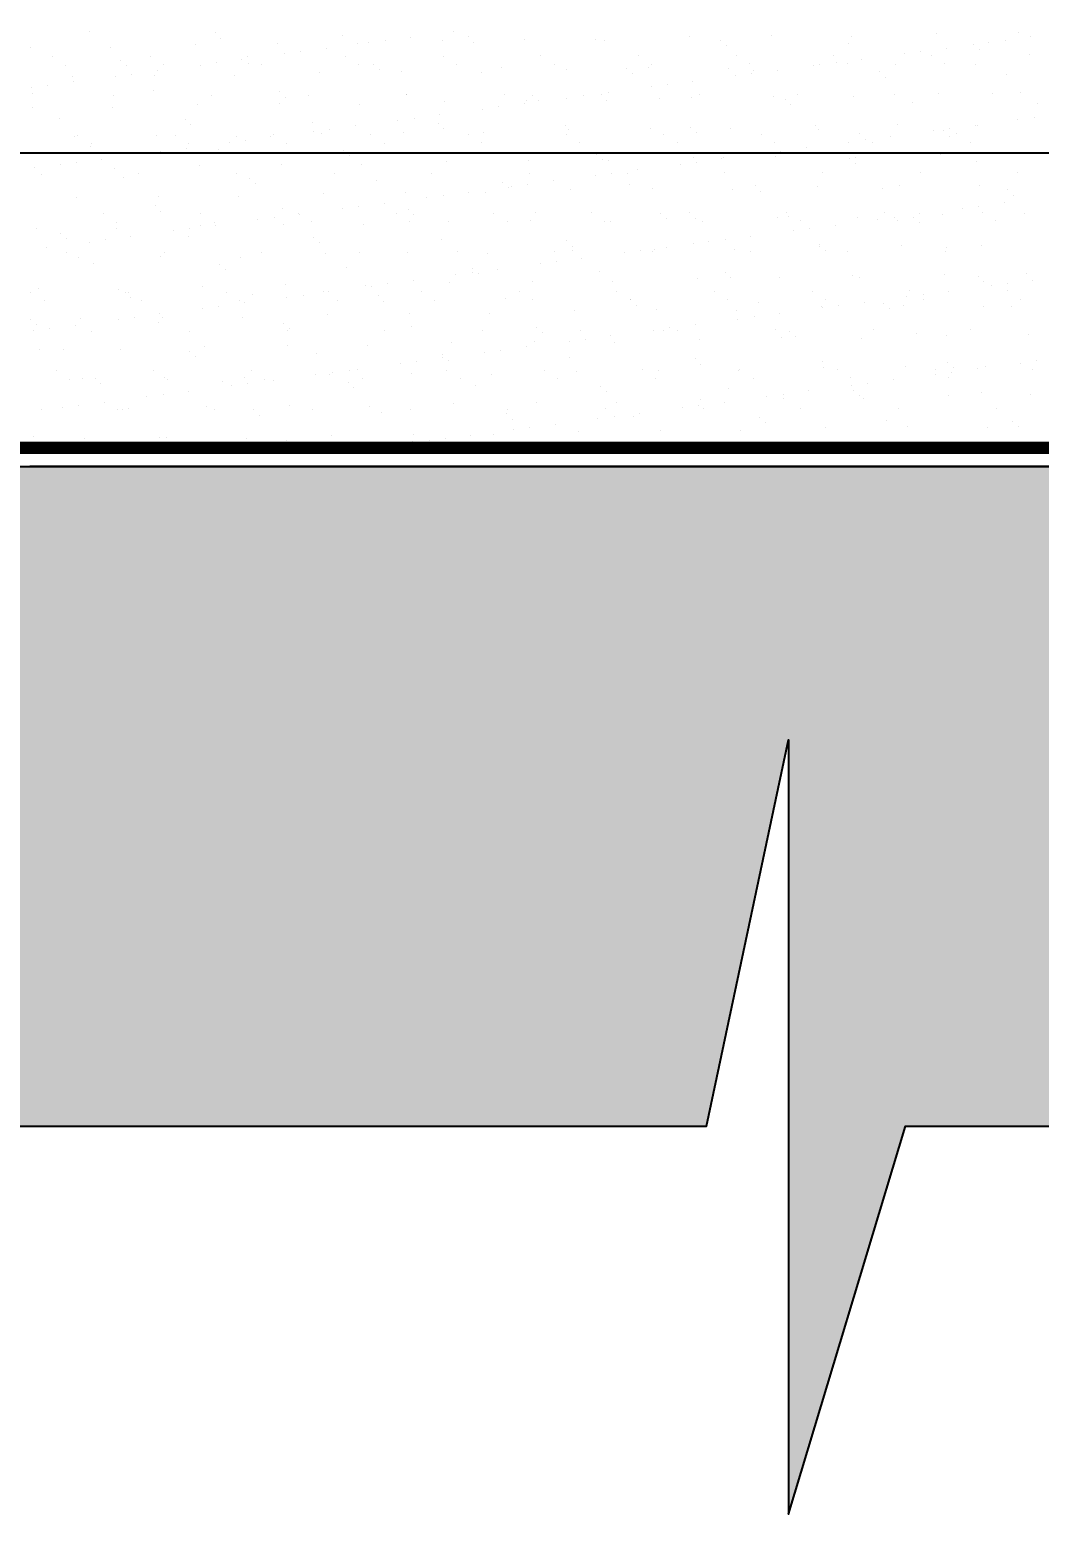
# Model space of a CAD drawing. Header units: centimetres. Extents: x -5119 to 2082, y -6603 to -947.
# Drawn here: x 693.4 to 757.7, y -3573 to -3478.4 of the extents above; entities that cross this region are included whole.
import ezdxf

# ---------------------------------------------------------------- set-up
doc = ezdxf.new("R2010")
doc.units = ezdxf.units.CM
doc.header["$LTSCALE"] = 100
doc.header["$MEASUREMENT"] = 0
for name, color, linetype in [('A807-Details-Railing and Cat ladder$0$A-CONC', 5, 'Continuous'), ('A807-Details-Railing and Cat ladder$0$A-HATCH-14', 14, 'Continuous'), ('A807-Details-Railing and Cat ladder$0$A-HATH-CONC', 253, 'Continuous'), ('A807-Details-Railing and Cat ladder$0$A-WATERPROOFING', 7, 'Continuous'), ('A807-Details-Railing and Cat ladder$0$railiing', 7, 'Continuous')]:
    doc.layers.add(name, color=color, linetype=linetype)
doc.styles.add('A807-Details-Railing and Cat ladder$0$ARIAL', font='arial.ttf', dxfattribs={"width": 0.9})
doc.styles.add('A807-Details-Railing and Cat ladder$0$DIM1', font='simplex.shx', dxfattribs={"width": 0.8})
doc.dimstyles.new('A807-Details-Railing and Cat ladder$0$A-20-DIM-INT', dxfattribs={"dimscale": 20, "dimtxt": 2.5, "dimasz": 0.2, "dimexe": 1, "dimexo": 1, "dimgap": 1, "dimtad": 1, "dimlfac": 0.001, "dimdsep": 46, "dimtxsty": 'A807-Details-Railing and Cat ladder$0$ARIAL', "dimblk": 'A807-Details-Railing and Cat ladder$0$_ARCHTICK', "dimcen": 0.025, "dimclrd": 8, "dimclre": 8, "dimclrt": 7, "dimazin": 2, "dimtfac": 1, "dimtix": 1, "dimtmove": 2, "dimatfit": 3, "dimfxl": 1, "dimtolj": 1, "dimtzin": 0, "dimlwd": -1, "dimlwe": -1, "dimarcsym": 0})

# ---------------------------------------------------------------- blocks, each defined once
blk = doc.blocks.new('A807-Details-Railing and Cat ladder$0$_ARCHTICK')
at = {"color": 0, "linetype": 'ByBlock', "const_width": 0.15}
blk.add_lwpolyline([(-0.5, -0.5), (0.5, 0.5)], dxfattribs=at)
blk = doc.blocks.new('*D24')
at = {"layer": 'A807-Details-Railing and Cat ladder$0$A-HATH-CONC', "color": 8, "ltscale": 0.8, "transparency": 16777216}
for p, q in [((792.714, -3306.479), (752.762, -3306.479)), ((772.762, -3306.479), (772.762, -3331.17)), ((772.762, -3506.241), (772.762, -3446.598)), ((792.714, -3506.241), (752.762, -3506.241))]:
    blk.add_line(p, q, dxfattribs=at)
at = {"layer": 'Defpoints', "color": 0, "ltscale": 0.8, "transparency": 16777216}
for p in [(772.762, -3306.479), (812.714, -3306.479), (812.714, -3506.241)]:
    blk.add_point(p, dxfattribs=at)
at = {"layer": 'A807-Details-Railing and Cat ladder$0$A-HATH-CONC', "color": 8, "ltscale": 0.8, "transparency": 16777216, "xscale": 4, "yscale": 4, "zscale": 4}
for p, rotation in [((772.762, -3306.479), 90), ((772.762, -3506.241), 270)]:
    blk.add_blockref('A807-Details-Railing and Cat ladder$0$_ARCHTICK', p, dxfattribs=dict(at, rotation=rotation))
at = {"layer": 'A807-Details-Railing and Cat ladder$0$A-HATH-CONC', "color": 7, "ltscale": 0.8, "transparency": 16777216, "insert": (757.58, -3388.884), "char_height": 20, "attachment_point": 5, "rotation": 90, "style": 'A807-Details-Railing and Cat ladder$0$DIM1'}
blk.add_mtext('\\A1;199.76', dxfattribs=at)

msp = doc.modelspace()

# ---------------------------------------------------------------- hatches: boundary and pattern name
at = {"layer": 'A807-Details-Railing and Cat ladder$0$A-HATH-CONC', "ltscale": 0.8}
h = msp.add_hatch(color=256, dxfattribs=at)
h.paths.add_polyline_path([(901.381, -3346.431), (881.405, -3366.408), (981.286, -3358.36), (981.286, -3034.824), (901.381, -3034.824)])
h.paths.add_polyline_path([(901.381, -3506.241), (501.989, -3506.241), (501.989, -3548.26), (736.542, -3548.26), (741.768, -3523.653), (741.768, -3572.994), (749.224, -3548.26), (981.286, -3548.26), (981.286, -3358.36), (881.405, -3366.408), (881.405, -3386.384), (901.381, -3386.384)])

# ---------------------------------------------------------------- linework, layer by layer
at = {"layer": 'A807-Details-Railing and Cat ladder$0$A-CONC'}
for p, q in [((502.053, -3506.241), (901.381, -3506.241)), ((901.381, -3506.241), (693.444, -3506.241))]:
    msp.add_line(p, q, dxfattribs=at)
at = {"layer": 'A807-Details-Railing and Cat ladder$0$A-HATCH-14', "color": 8, "linetype": 'Continuous'}
for p, q in [((697.263, -3478.541), (697.263, -3478.541)), ((705.257, -3478.61), (705.257, -3478.61)), ((705.625, -3478.947), (705.625, -3478.947)), ((713.368, -3478.787), (713.368, -3478.787)), ((717.715, -3478.893), (717.715, -3478.893)), ((720.428, -3478.536), (720.428, -3478.536)), ((721.361, -3478.855), (721.361, -3478.855)), ((735.445, -3478.868), (735.445, -3478.868)), ((740.673, -3478.802), (740.673, -3478.802)), ((745.784, -3478.826), (745.784, -3478.826)), ((751.179, -3478.632), (751.179, -3478.632)), ((756.408, -3478.565), (756.408, -3478.565)), ((757.197, -3478.867), (757.197, -3478.867)), ((693.47, -3479.511), (693.47, -3479.511)), ((698.58, -3479.536), (698.58, -3479.536)), ((703.976, -3479.342), (703.976, -3479.342)), ((709.205, -3479.275), (709.205, -3479.275)), ((710.714, -3479.815), (710.714, -3479.815)), ((712.338, -3479.601), (712.338, -3479.601)), ((714.315, -3479.299), (714.315, -3479.299)), ((715.051, -3479.244), (715.051, -3479.244)), ((716.091, -3479.107), (716.091, -3479.107)), ((719.71, -3479.105), (719.71, -3479.105)), ((721.73, -3479.193), (721.73, -3479.193)), ((724.939, -3479.038), (724.939, -3479.038)), ((729.473, -3479.032), (729.473, -3479.032)), ((730.049, -3479.063), (730.049, -3479.063)), ((737.466, -3479.101), (737.466, -3479.101)), ((737.834, -3479.438), (737.834, -3479.438)), ((745.577, -3479.277), (745.577, -3479.277)), ((750.196, -3479.789), (750.196, -3479.789)), ((751.82, -3479.575), (751.82, -3479.575)), ((753.571, -3479.346), (753.571, -3479.346)), ((753.939, -3479.683), (753.939, -3479.683)), ((754.533, -3479.218), (754.533, -3479.218)), ((755.573, -3479.081), (755.573, -3479.081)), ((694.901, -3480.128), (694.901, -3480.128)), ((695.743, -3480.664), (695.743, -3480.664)), ((699.252, -3480.363), (699.252, -3480.363)), ((699.62, -3480.701), (699.62, -3480.701)), ((701.122, -3480.116), (701.122, -3480.116)), ((701.964, -3480.653), (701.964, -3480.653)), ((704.297, -3480.66), (704.297, -3480.66)), ((705.337, -3480.523), (705.337, -3480.523)), ((706.961, -3480.309), (706.961, -3480.309)), ((707.343, -3480.105), (707.343, -3480.105)), ((707.363, -3480.54), (707.363, -3480.54)), ((708.185, -3480.642), (708.185, -3480.642)), ((709.674, -3479.952), (709.674, -3479.952)), ((713.564, -3480.094), (713.564, -3480.094)), ((714.406, -3480.631), (714.406, -3480.631)), ((715.356, -3480.609), (715.356, -3480.609)), ((719.785, -3480.083), (719.785, -3480.083)), ((720.627, -3480.619), (720.627, -3480.619)), ((723.467, -3480.785), (723.467, -3480.785)), ((726.005, -3480.071), (726.005, -3480.071)), ((726.848, -3480.608), (726.848, -3480.608)), ((731.461, -3480.854), (731.461, -3480.854)), ((732.226, -3480.06), (732.226, -3480.06)), ((732.869, -3480.844), (732.869, -3480.844)), ((733.069, -3480.597), (733.069, -3480.597)), ((737.979, -3480.869), (737.979, -3480.869)), ((738.447, -3480.049), (738.447, -3480.049)), ((739.29, -3480.585), (739.29, -3480.585)), ((743.375, -3480.675), (743.375, -3480.675)), ((743.779, -3480.634), (743.779, -3480.634)), ((744.668, -3480.037), (744.668, -3480.037)), ((744.818, -3480.497), (744.818, -3480.497)), ((745.51, -3480.574), (745.51, -3480.574)), ((746.442, -3480.283), (746.442, -3480.283)), ((748.604, -3480.608), (748.604, -3480.608)), ((749.156, -3479.926), (749.156, -3479.926)), ((750.889, -3480.026), (750.889, -3480.026)), ((751.731, -3480.563), (751.731, -3480.563)), ((753.714, -3480.632), (753.714, -3480.632)), ((757.11, -3480.015), (757.11, -3480.015)), ((696.171, -3481.384), (696.171, -3481.384)), ((696.206, -3481.725), (696.206, -3481.725)), ((698.92, -3481.368), (698.92, -3481.368)), ((699.959, -3481.231), (699.959, -3481.231)), ((701.4, -3481.318), (701.4, -3481.318)), ((701.583, -3481.017), (701.583, -3481.017)), ((706.51, -3481.342), (706.51, -3481.342)), ((711.906, -3481.148), (711.906, -3481.148)), ((715.724, -3480.946), (715.724, -3480.946)), ((717.135, -3481.081), (717.135, -3481.081)), ((722.245, -3481.106), (722.245, -3481.106)), ((727.64, -3480.911), (727.64, -3480.911)), ((731.829, -3481.191), (731.829, -3481.191)), ((735.688, -3481.699), (735.688, -3481.699)), ((738.401, -3481.342), (738.401, -3481.342)), ((739.441, -3481.205), (739.441, -3481.205)), ((739.572, -3481.03), (739.572, -3481.03)), ((741.065, -3480.991), (741.065, -3480.991)), ((747.565, -3481.099), (747.565, -3481.099)), ((747.934, -3481.436), (747.934, -3481.436)), ((755.677, -3481.276), (755.677, -3481.276)), ((693.542, -3482.075), (693.542, -3482.075)), ((693.615, -3482.454), (693.615, -3482.454)), ((694.582, -3481.939), (694.582, -3481.939)), ((698.776, -3482.596), (698.776, -3482.596)), ((701.358, -3482.293), (701.358, -3482.293)), ((704.997, -3482.585), (704.997, -3482.585)), ((709.351, -3482.362), (709.351, -3482.362)), ((709.719, -3482.699), (709.719, -3482.699)), ((711.218, -3482.574), (711.218, -3482.574)), ((717.439, -3482.563), (717.439, -3482.563)), ((717.462, -3482.538), (717.462, -3482.538)), ((723.66, -3482.551), (723.66, -3482.551)), ((725.456, -3482.607), (725.456, -3482.607)), ((727.647, -3482.758), (727.647, -3482.758)), ((728.687, -3482.621), (728.687, -3482.621)), ((729.88, -3482.54), (729.88, -3482.54)), ((730.311, -3482.407), (730.311, -3482.407)), ((733.024, -3482.05), (733.024, -3482.05)), ((734.064, -3481.913), (734.064, -3481.913)), ((735.57, -3482.717), (735.57, -3482.717)), ((736.101, -3482.529), (736.101, -3482.529)), ((740.799, -3482.651), (740.799, -3482.651)), ((742.322, -3482.517), (742.322, -3482.517)), ((745.909, -3482.675), (745.909, -3482.675)), ((748.543, -3482.506), (748.543, -3482.506)), ((751.305, -3482.481), (751.305, -3482.481)), ((754.764, -3482.495), (754.764, -3482.495)), ((756.534, -3482.414), (756.534, -3482.414)), ((693.596, -3483.36), (693.596, -3483.36)), ((698.706, -3483.385), (698.706, -3483.385)), ((704.102, -3483.191), (704.102, -3483.191)), ((709.33, -3483.124), (709.33, -3483.124)), ((714.441, -3483.148), (714.441, -3483.148)), ((719.836, -3482.954), (719.836, -3482.954)), ((722.27, -3483.466), (722.27, -3483.466)), ((723.31, -3483.329), (723.31, -3483.329)), ((724.934, -3483.115), (724.934, -3483.115)), ((725.065, -3482.887), (725.065, -3482.887)), ((725.824, -3482.944), (725.824, -3482.944)), ((730.175, -3482.912), (730.175, -3482.912)), ((733.567, -3482.784), (733.567, -3482.784)), ((741.56, -3482.852), (741.56, -3482.852)), ((741.929, -3483.19), (741.929, -3483.19)), ((749.672, -3483.029), (749.672, -3483.029)), ((757.665, -3483.098), (757.665, -3483.098)), ((695.353, -3484.046), (695.353, -3484.046)), ((703.346, -3484.115), (703.346, -3484.115)), ((703.714, -3484.452), (703.714, -3484.452)), ((711.457, -3484.292), (711.457, -3484.292)), ((714.18, -3484.531), (714.18, -3484.531)), ((716.893, -3484.173), (716.893, -3484.173)), ((717.933, -3484.037), (717.933, -3484.037)), ((719.451, -3484.36), (719.451, -3484.36)), ((719.557, -3483.823), (719.557, -3483.823)), ((727.562, -3484.537), (727.562, -3484.537)), ((735.555, -3484.606), (735.555, -3484.606)), ((743.501, -3484.524), (743.501, -3484.524)), ((748.729, -3484.457), (748.729, -3484.457)), ((753.661, -3484.505), (753.661, -3484.505)), ((753.84, -3484.481), (753.84, -3484.481)), ((756.375, -3484.148), (756.375, -3484.148)), ((757.414, -3484.011), (757.414, -3484.011)), ((696.297, -3485.233), (696.297, -3485.233)), ((696.514, -3485.13), (696.514, -3485.13)), ((701.526, -3485.167), (701.526, -3485.167)), ((702.735, -3485.119), (702.735, -3485.119)), ((706.139, -3485.589), (706.139, -3485.589)), ((706.636, -3485.191), (706.636, -3485.191)), ((707.178, -3485.452), (707.178, -3485.452)), ((708.802, -3485.239), (708.802, -3485.239)), ((708.956, -3485.107), (708.956, -3485.107)), ((711.516, -3484.881), (711.516, -3484.881)), ((712.032, -3484.997), (712.032, -3484.997)), ((712.556, -3484.745), (712.556, -3484.745)), ((715.177, -3485.096), (715.177, -3485.096)), ((717.261, -3484.93), (717.261, -3484.93)), ((719.819, -3484.698), (719.819, -3484.698)), ((721.398, -3485.085), (721.398, -3485.085)), ((722.371, -3484.955), (722.371, -3484.955)), ((727.619, -3485.074), (727.619, -3485.074)), ((727.766, -3484.76), (727.766, -3484.76)), ((732.995, -3484.694), (732.995, -3484.694)), ((733.84, -3485.062), (733.84, -3485.062)), ((734.682, -3485.599), (734.682, -3485.599)), ((735.923, -3484.943), (735.923, -3484.943)), ((738.105, -3484.718), (738.105, -3484.718)), ((740.061, -3485.051), (740.061, -3485.051)), ((740.903, -3485.588), (740.903, -3485.588)), ((743.666, -3484.782), (743.666, -3484.782)), ((745.62, -3485.564), (745.62, -3485.564)), ((746.281, -3485.04), (746.281, -3485.04)), ((746.66, -3485.427), (746.66, -3485.427)), ((747.124, -3485.576), (747.124, -3485.576)), ((748.284, -3485.213), (748.284, -3485.213)), ((750.998, -3484.856), (750.998, -3484.856)), ((751.66, -3484.851), (751.66, -3484.851)), ((752.028, -3485.188), (752.028, -3485.188)), ((752.037, -3484.719), (752.037, -3484.719)), ((752.502, -3485.028), (752.502, -3485.028)), ((753.345, -3485.565), (753.345, -3485.565)), ((697.341, -3485.868), (697.341, -3485.868)), ((697.357, -3485.667), (697.357, -3485.667)), ((697.709, -3486.206), (697.709, -3486.206)), ((701.801, -3486.16), (701.801, -3486.16)), ((703.425, -3485.947), (703.425, -3485.947)), ((703.578, -3485.655), (703.578, -3485.655)), ((705.452, -3486.045), (705.452, -3486.045)), ((709.799, -3485.644), (709.799, -3485.644)), ((713.446, -3486.114), (713.446, -3486.114)), ((716.019, -3485.633), (716.019, -3485.633)), ((722.24, -3485.621), (722.24, -3485.621)), ((728.461, -3485.61), (728.461, -3485.61)), ((741.283, -3486.135), (741.283, -3486.135)), ((742.907, -3485.921), (742.907, -3485.921)), ((756.66, -3486.263), (756.66, -3486.263))]:
    msp.add_line(p, q, dxfattribs=at)
at = {"layer": 'A807-Details-Railing and Cat ladder$0$A-HATCH-14', "linetype": 'Continuous'}
for p, q in [((700.761, -3486.297), (700.761, -3486.297)), ((713.814, -3486.451), (713.814, -3486.451)), ((721.557, -3486.29), (721.557, -3486.29)), ((729.55, -3486.359), (729.55, -3486.359)), ((737.661, -3486.536), (737.661, -3486.536)), ((740.243, -3486.271), (740.243, -3486.271)), ((740.925, -3486.5), (740.925, -3486.5)), ((746.035, -3486.524), (746.035, -3486.524)), ((751.431, -3486.33), (751.431, -3486.33)), ((693.722, -3487.21), (693.722, -3487.21)), ((695.384, -3487.005), (695.384, -3487.005)), ((696.424, -3486.868), (696.424, -3486.868)), ((698.048, -3486.654), (698.048, -3486.654)), ((698.832, -3487.234), (698.832, -3487.234)), ((704.227, -3487.04), (704.227, -3487.04)), ((709.456, -3486.973), (709.456, -3486.973)), ((714.566, -3486.997), (714.566, -3486.997)), ((719.962, -3486.803), (719.962, -3486.803)), ((725.191, -3486.736), (725.191, -3486.736)), ((729.918, -3486.696), (729.918, -3486.696)), ((730.301, -3486.761), (730.301, -3486.761)), ((732.153, -3487.337), (732.153, -3487.337)), ((734.866, -3486.979), (734.866, -3486.979)), ((735.696, -3486.566), (735.696, -3486.566)), ((735.906, -3486.843), (735.906, -3486.843)), ((737.53, -3486.629), (737.53, -3486.629)), ((745.655, -3486.604), (745.655, -3486.604)), ((746.023, -3486.942), (746.023, -3486.942)), ((753.766, -3486.781), (753.766, -3486.781)), ((694.168, -3487.61), (694.168, -3487.61)), ((699.447, -3487.798), (699.447, -3487.798)), ((700.389, -3487.599), (700.389, -3487.599)), ((706.61, -3487.587), (706.61, -3487.587)), ((707.44, -3487.867), (707.44, -3487.867)), ((707.809, -3488.204), (707.809, -3488.204)), ((712.831, -3487.576), (712.831, -3487.576)), ((715.552, -3488.043), (715.552, -3488.043)), ((719.052, -3487.565), (719.052, -3487.565)), ((723.545, -3488.112), (723.545, -3488.112)), ((724.112, -3488.395), (724.112, -3488.395)), ((725.152, -3488.258), (725.152, -3488.258)), ((725.273, -3487.553), (725.273, -3487.553)), ((726.776, -3488.045), (726.776, -3488.045)), ((729.489, -3487.687), (729.489, -3487.687)), ((730.529, -3487.55), (730.529, -3487.55)), ((731.494, -3487.542), (731.494, -3487.542)), ((731.656, -3488.289), (731.656, -3488.289)), ((737.715, -3487.531), (737.715, -3487.531)), ((739.65, -3488.357), (739.65, -3488.357)), ((743.626, -3488.373), (743.626, -3488.373)), ((743.936, -3487.52), (743.936, -3487.52)), ((748.855, -3488.306), (748.855, -3488.306)), ((750.156, -3487.508), (750.156, -3487.508)), ((753.965, -3488.331), (753.965, -3488.331)), ((756.377, -3487.497), (756.377, -3487.497)), ((696.423, -3489.082), (696.423, -3489.082)), ((701.652, -3489.016), (701.652, -3489.016)), ((706.762, -3489.04), (706.762, -3489.04)), ((712.157, -3488.846), (712.157, -3488.846)), ((717.386, -3488.779), (717.386, -3488.779)), ((718.735, -3489.103), (718.735, -3489.103)), ((719.774, -3488.966), (719.774, -3488.966)), ((721.398, -3488.752), (721.398, -3488.752)), ((722.497, -3488.804), (722.497, -3488.804)), ((723.913, -3488.45), (723.913, -3488.45)), ((727.892, -3488.609), (727.892, -3488.609)), ((733.121, -3488.543), (733.121, -3488.543)), ((738.231, -3488.567), (738.231, -3488.567)), ((740.018, -3488.695), (740.018, -3488.695)), ((747.761, -3488.534), (747.761, -3488.534)), ((755.754, -3488.603), (755.754, -3488.603)), ((756.122, -3488.94), (756.122, -3488.94)), ((698.128, -3490.132), (698.128, -3490.132)), ((701.435, -3489.62), (701.435, -3489.62)), ((701.804, -3489.958), (701.804, -3489.958)), ((704.349, -3490.121), (704.349, -3490.121)), ((709.547, -3489.797), (709.547, -3489.797)), ((710.569, -3490.11), (710.569, -3490.11)), ((710.644, -3490.168), (710.644, -3490.168)), ((713.358, -3489.811), (713.358, -3489.811)), ((714.397, -3489.674), (714.397, -3489.674)), ((716.021, -3489.46), (716.021, -3489.46)), ((716.79, -3490.098), (716.79, -3490.098)), ((717.54, -3489.865), (717.54, -3489.865)), ((717.908, -3490.203), (717.908, -3490.203)), ((723.011, -3490.087), (723.011, -3490.087)), ((725.651, -3490.042), (725.651, -3490.042)), ((729.232, -3490.076), (729.232, -3490.076)), ((733.645, -3490.111), (733.645, -3490.111)), ((735.453, -3490.064), (735.453, -3490.064)), ((741.674, -3490.053), (741.674, -3490.053)), ((741.756, -3490.287), (741.756, -3490.287)), ((747.895, -3490.042), (747.895, -3490.042)), ((750.126, -3490.143), (750.126, -3490.143)), ((751.556, -3490.179), (751.556, -3490.179)), ((752.839, -3489.785), (752.839, -3489.785)), ((753.879, -3489.648), (753.879, -3489.648)), ((754.116, -3490.031), (754.116, -3490.031)), ((755.503, -3489.435), (755.503, -3489.435)), ((756.785, -3490.112), (756.785, -3490.112)), ((693.848, -3491.059), (693.848, -3491.059)), ((698.958, -3491.083), (698.958, -3491.083)), ((698.97, -3490.669), (698.97, -3490.669)), ((702.603, -3491.227), (702.603, -3491.227)), ((703.643, -3491.09), (703.643, -3491.09)), ((704.353, -3490.889), (704.353, -3490.889)), ((705.191, -3490.658), (705.191, -3490.658)), ((705.267, -3490.876), (705.267, -3490.876)), ((707.98, -3490.519), (707.98, -3490.519)), ((709.02, -3490.382), (709.02, -3490.382)), ((709.582, -3490.822), (709.582, -3490.822)), ((711.412, -3490.646), (711.412, -3490.646)), ((714.692, -3490.847), (714.692, -3490.847)), ((717.633, -3490.635), (717.633, -3490.635)), ((720.088, -3490.652), (720.088, -3490.652)), ((723.854, -3490.624), (723.854, -3490.624)), ((725.317, -3490.585), (725.317, -3490.585)), ((730.074, -3490.612), (730.074, -3490.612)), ((730.427, -3490.61), (730.427, -3490.61)), ((734.013, -3490.448), (734.013, -3490.448)), ((735.822, -3490.416), (735.822, -3490.416)), ((736.295, -3490.601), (736.295, -3490.601)), ((741.051, -3490.349), (741.051, -3490.349)), ((742.085, -3491.201), (742.085, -3491.201)), ((742.516, -3490.59), (742.516, -3490.59)), ((743.125, -3491.064), (743.125, -3491.064)), ((744.749, -3490.85), (744.749, -3490.85)), ((746.161, -3490.373), (746.161, -3490.373)), ((747.462, -3490.493), (747.462, -3490.493)), ((748.502, -3490.356), (748.502, -3490.356)), ((748.737, -3490.579), (748.737, -3490.579)), ((749.749, -3490.356), (749.749, -3490.356)), ((750.117, -3490.693), (750.117, -3490.693)), ((754.958, -3490.567), (754.958, -3490.567)), ((695.43, -3491.373), (695.43, -3491.373)), ((695.798, -3491.711), (695.798, -3491.711)), ((697.226, -3491.935), (697.226, -3491.935)), ((698.266, -3491.798), (698.266, -3491.798)), ((699.89, -3491.584), (699.89, -3491.584)), ((703.541, -3491.55), (703.541, -3491.55)), ((711.535, -3491.619), (711.535, -3491.619)), ((711.903, -3491.956), (711.903, -3491.956)), ((719.646, -3491.795), (719.646, -3491.795)), ((727.639, -3491.864), (727.639, -3491.864)), ((728.008, -3492.201), (728.008, -3492.201)), ((735.751, -3492.041), (735.751, -3492.041)), ((736.708, -3491.909), (736.708, -3491.909)), ((737.748, -3491.772), (737.748, -3491.772)), ((739.372, -3491.558), (739.372, -3491.558)), ((743.744, -3492.109), (743.744, -3492.109)), ((748.981, -3492.155), (748.981, -3492.155)), ((754.091, -3492.18), (754.091, -3492.18)), ((694.513, -3492.292), (694.513, -3492.292)), ((695.782, -3492.612), (695.782, -3492.612)), ((696.549, -3492.932), (696.549, -3492.932)), ((701.778, -3492.865), (701.778, -3492.865)), ((702.003, -3492.601), (702.003, -3492.601)), ((706.888, -3492.889), (706.888, -3492.889)), ((708.224, -3492.59), (708.224, -3492.59)), ((712.283, -3492.695), (712.283, -3492.695)), ((714.444, -3492.578), (714.444, -3492.578)), ((717.512, -3492.628), (717.512, -3492.628)), ((720.665, -3492.567), (720.665, -3492.567)), ((722.622, -3492.653), (722.622, -3492.653)), ((726.886, -3492.556), (726.886, -3492.556)), ((728.018, -3492.458), (728.018, -3492.458)), ((728.617, -3492.974), (728.617, -3492.974)), ((731.331, -3492.617), (731.331, -3492.617)), ((732.371, -3492.48), (732.371, -3492.48)), ((733.107, -3492.544), (733.107, -3492.544)), ((733.247, -3492.392), (733.247, -3492.392)), ((733.995, -3492.266), (733.995, -3492.266)), ((738.357, -3492.416), (738.357, -3492.416)), ((739.328, -3492.533), (739.328, -3492.533)), ((743.752, -3492.222), (743.752, -3492.222)), ((744.112, -3492.447), (744.112, -3492.447)), ((745.549, -3492.522), (745.549, -3492.522)), ((751.77, -3492.51), (751.77, -3492.51)), ((751.855, -3492.286), (751.855, -3492.286)), ((697.536, -3493.303), (697.536, -3493.303)), ((705.53, -3493.372), (705.53, -3493.372)), ((705.898, -3493.709), (705.898, -3493.709)), ((713.641, -3493.549), (713.641, -3493.549)), ((720.576, -3494.033), (720.576, -3494.033)), ((721.616, -3493.896), (721.616, -3493.896)), ((721.634, -3493.617), (721.634, -3493.617)), ((722.003, -3493.955), (722.003, -3493.955)), ((723.24, -3493.682), (723.24, -3493.682)), ((725.954, -3493.325), (725.954, -3493.325)), ((726.993, -3493.188), (726.993, -3493.188)), ((729.746, -3493.794), (729.746, -3493.794)), ((737.739, -3493.863), (737.739, -3493.863)), ((745.85, -3494.039), (745.85, -3494.039)), ((751.682, -3494.028), (751.682, -3494.028)), ((753.844, -3494.108), (753.844, -3494.108)), ((756.911, -3493.961), (756.911, -3493.961)), ((693.974, -3494.908), (693.974, -3494.908)), ((699.084, -3494.932), (699.084, -3494.932)), ((704.479, -3494.738), (704.479, -3494.738)), ((709.708, -3494.671), (709.708, -3494.671)), ((714.818, -3494.696), (714.818, -3494.696)), ((715.199, -3494.741), (715.199, -3494.741)), ((716.239, -3494.604), (716.239, -3494.604)), ((717.863, -3494.39), (717.863, -3494.39)), ((720.213, -3494.501), (720.213, -3494.501)), ((725.442, -3494.435), (725.442, -3494.435)), ((730.553, -3494.459), (730.553, -3494.459)), ((735.948, -3494.265), (735.948, -3494.265)), ((738.107, -3494.2), (738.107, -3494.2)), ((741.177, -3494.198), (741.177, -3494.198)), ((743.287, -3495.055), (743.287, -3495.055)), ((746.287, -3494.222), (746.287, -3494.222)), ((749.508, -3495.044), (749.508, -3495.044)), ((754.212, -3494.445), (754.212, -3494.445)), ((754.681, -3494.715), (754.681, -3494.715)), ((755.721, -3494.578), (755.721, -3494.578)), ((755.729, -3495.033), (755.729, -3495.033)), ((757.345, -3494.364), (757.345, -3494.364)), ((693.52, -3495.146), (693.52, -3495.146)), ((694.363, -3495.683), (694.363, -3495.683)), ((699.525, -3495.125), (699.525, -3495.125)), ((699.741, -3495.135), (699.741, -3495.135)), ((699.893, -3495.463), (699.893, -3495.463)), ((700.583, -3495.671), (700.583, -3495.671)), ((705.962, -3495.123), (705.962, -3495.123)), ((706.804, -3495.66), (706.804, -3495.66)), ((707.109, -3495.806), (707.109, -3495.806)), ((707.636, -3495.302), (707.636, -3495.302)), ((709.822, -3495.449), (709.822, -3495.449)), ((710.862, -3495.312), (710.862, -3495.312)), ((712.183, -3495.112), (712.183, -3495.112)), ((712.486, -3495.098), (712.486, -3495.098)), ((713.025, -3495.649), (713.025, -3495.649)), ((715.629, -3495.37), (715.629, -3495.37)), ((715.997, -3495.708), (715.997, -3495.708)), ((718.404, -3495.101), (718.404, -3495.101)), ((719.246, -3495.637), (719.246, -3495.637)), ((723.74, -3495.547), (723.74, -3495.547)), ((724.625, -3495.089), (724.625, -3495.089)), ((725.467, -3495.626), (725.467, -3495.626)), ((730.845, -3495.078), (730.845, -3495.078)), ((731.688, -3495.615), (731.688, -3495.615)), ((731.734, -3495.616), (731.734, -3495.616)), ((732.102, -3495.953), (732.102, -3495.953)), ((737.066, -3495.067), (737.066, -3495.067)), ((737.909, -3495.603), (737.909, -3495.603)), ((739.845, -3495.792), (739.845, -3495.792)), ((744.13, -3495.592), (744.13, -3495.592)), ((744.967, -3495.994), (744.967, -3495.994)), ((746.591, -3495.78), (746.591, -3495.78)), ((747.838, -3495.861), (747.838, -3495.861)), ((749.107, -3496.004), (749.107, -3496.004)), ((749.304, -3495.423), (749.304, -3495.423)), ((750.344, -3495.286), (750.344, -3495.286)), ((750.35, -3495.581), (750.35, -3495.581)), ((751.968, -3495.072), (751.968, -3495.072)), ((756.571, -3495.569), (756.571, -3495.569)), ((693.52, -3496.878), (693.52, -3496.878)), ((696.675, -3496.781), (696.675, -3496.781)), ((699.068, -3496.864), (699.068, -3496.864)), ((700.108, -3496.728), (700.108, -3496.728)), ((701.732, -3496.514), (701.732, -3496.514)), ((701.904, -3496.714), (701.904, -3496.714)), ((704.445, -3496.157), (704.445, -3496.157)), ((705.485, -3496.02), (705.485, -3496.02)), ((707.014, -3496.738), (707.014, -3496.738)), ((712.409, -3496.544), (712.409, -3496.544)), ((717.638, -3496.477), (717.638, -3496.477)), ((722.748, -3496.502), (722.748, -3496.502)), ((728.144, -3496.307), (728.144, -3496.307)), ((733.373, -3496.241), (733.373, -3496.241)), ((738.483, -3496.265), (738.483, -3496.265)), ((738.55, -3496.839), (738.55, -3496.839)), ((739.589, -3496.702), (739.589, -3496.702)), ((741.214, -3496.488), (741.214, -3496.488)), ((743.878, -3496.071), (743.878, -3496.071)), ((743.927, -3496.131), (743.927, -3496.131)), ((748.207, -3496.198), (748.207, -3496.198)), ((754.217, -3496.029), (754.217, -3496.029)), ((755.95, -3496.038), (755.95, -3496.038)), ((693.691, -3497.572), (693.691, -3497.572)), ((693.888, -3497.216), (693.888, -3497.216)), ((694.731, -3497.436), (694.731, -3497.436)), ((696.355, -3497.222), (696.355, -3497.222)), ((697.395, -3497.614), (697.395, -3497.614)), ((701.631, -3497.055), (701.631, -3497.055)), ((703.616, -3497.603), (703.616, -3497.603)), ((709.624, -3497.124), (709.624, -3497.124)), ((709.837, -3497.592), (709.837, -3497.592)), ((709.992, -3497.461), (709.992, -3497.461)), ((716.058, -3497.581), (716.058, -3497.581)), ((717.735, -3497.3), (717.735, -3497.3)), ((722.279, -3497.569), (722.279, -3497.569)), ((725.729, -3497.369), (725.729, -3497.369)), ((726.097, -3497.706), (726.097, -3497.706)), ((728.5, -3497.558), (728.5, -3497.558)), ((733.173, -3497.547), (733.173, -3497.547)), ((733.84, -3497.546), (733.84, -3497.546)), ((734.212, -3497.41), (734.212, -3497.41)), ((734.72, -3497.547), (734.72, -3497.547)), ((735.836, -3497.196), (735.836, -3497.196)), ((740.941, -3497.535), (740.941, -3497.535)), ((741.833, -3497.614), (741.833, -3497.614)), ((747.162, -3497.524), (747.162, -3497.524)), ((749.945, -3497.791), (749.945, -3497.791)), ((751.808, -3497.877), (751.808, -3497.877)), ((753.383, -3497.513), (753.383, -3497.513)), ((757.037, -3497.81), (757.037, -3497.81)), ((694.099, -3498.757), (694.099, -3498.757)), ((695.626, -3498.808), (695.626, -3498.808)), ((699.21, -3498.781), (699.21, -3498.781)), ((704.605, -3498.587), (704.605, -3498.587)), ((709.834, -3498.52), (709.834, -3498.52)), ((714.944, -3498.545), (714.944, -3498.545)), ((720.339, -3498.35), (720.339, -3498.35)), ((723.458, -3498.826), (723.458, -3498.826)), ((725.082, -3498.612), (725.082, -3498.612)), ((725.568, -3498.284), (725.568, -3498.284)), ((727.795, -3498.255), (727.795, -3498.255)), ((728.835, -3498.118), (728.835, -3498.118)), ((730.459, -3497.904), (730.459, -3497.904)), ((730.678, -3498.308), (730.678, -3498.308)), ((736.074, -3498.114), (736.074, -3498.114)), ((741.303, -3498.047), (741.303, -3498.047)), ((742.202, -3497.952), (742.202, -3497.952)), ((746.413, -3498.072), (746.413, -3498.072)), ((703.619, -3498.877), (703.619, -3498.877)), ((703.987, -3499.214), (703.987, -3499.214)), ((711.73, -3499.054), (711.73, -3499.054)), ((717.041, -3499.67), (717.041, -3499.67)), ((718.081, -3499.534), (718.081, -3499.534)), ((719.705, -3499.32), (719.705, -3499.32)), ((719.724, -3499.122), (719.724, -3499.122)), ((720.092, -3499.46), (720.092, -3499.46)), ((722.418, -3498.962), (722.418, -3498.962)), ((727.835, -3499.299), (727.835, -3499.299)), ((735.828, -3499.368), (735.828, -3499.368)), ((736.196, -3499.705), (736.196, -3499.705)), ((743.939, -3499.544), (743.939, -3499.544)), ((751.933, -3499.613), (751.933, -3499.613)), ((756.523, -3499.645), (756.523, -3499.645)), ((757.563, -3499.508), (757.563, -3499.508)), ((695.133, -3500.148), (695.133, -3500.148)), ((695.976, -3500.685), (695.976, -3500.685)), ((696.801, -3500.63), (696.801, -3500.63)), ((697.614, -3500.63), (697.614, -3500.63)), ((701.354, -3500.137), (701.354, -3500.137)), ((702.03, -3500.563), (702.03, -3500.563)), ((702.197, -3500.673), (702.197, -3500.673)), ((707.14, -3500.587), (707.14, -3500.587)), ((707.575, -3500.125), (707.575, -3500.125)), ((708.418, -3500.662), (708.418, -3500.662)), ((711.664, -3500.378), (711.664, -3500.378)), ((712.535, -3500.393), (712.535, -3500.393)), ((712.704, -3500.241), (712.704, -3500.241)), ((713.796, -3500.114), (713.796, -3500.114)), ((714.328, -3500.028), (714.328, -3500.028)), ((714.639, -3500.651), (714.639, -3500.651)), ((717.764, -3500.326), (717.764, -3500.326)), ((720.017, -3500.103), (720.017, -3500.103)), ((720.859, -3500.64), (720.859, -3500.64)), ((722.874, -3500.351), (722.874, -3500.351)), ((726.238, -3500.092), (726.238, -3500.092)), ((727.08, -3500.628), (727.08, -3500.628)), ((728.269, -3500.157), (728.269, -3500.157)), ((732.459, -3500.08), (732.459, -3500.08)), ((733.301, -3500.617), (733.301, -3500.617)), ((733.498, -3500.09), (733.498, -3500.09)), ((738.608, -3500.114), (738.608, -3500.114)), ((738.68, -3500.069), (738.68, -3500.069)), ((739.522, -3500.606), (739.522, -3500.606)), ((744.004, -3499.92), (744.004, -3499.92)), ((744.901, -3500.058), (744.901, -3500.058)), ((745.743, -3500.594), (745.743, -3500.594)), ((748.432, -3500.71), (748.432, -3500.71)), ((749.233, -3499.853), (749.233, -3499.853)), ((751.121, -3500.046), (751.121, -3500.046)), ((751.146, -3500.353), (751.146, -3500.353)), ((751.964, -3500.583), (751.964, -3500.583)), ((752.186, -3500.216), (752.186, -3500.216)), ((752.301, -3499.95), (752.301, -3499.95)), ((753.81, -3500.002), (753.81, -3500.002)), ((754.343, -3499.878), (754.343, -3499.878)), ((757.342, -3500.035), (757.342, -3500.035)), ((697.982, -3500.968), (697.982, -3500.968)), ((701.949, -3501.657), (701.949, -3501.657)), ((703.574, -3501.443), (703.574, -3501.443)), ((705.725, -3500.807), (705.725, -3500.807)), ((706.287, -3501.086), (706.287, -3501.086)), ((707.327, -3500.949), (707.327, -3500.949)), ((708.951, -3500.736), (708.951, -3500.736)), ((713.719, -3500.876), (713.719, -3500.876)), ((714.087, -3501.213), (714.087, -3501.213)), ((721.83, -3501.052), (721.83, -3501.052)), ((729.823, -3501.121), (729.823, -3501.121)), ((730.191, -3501.458), (730.191, -3501.458)), ((737.934, -3501.297), (737.934, -3501.297)), ((741.431, -3501.632), (741.431, -3501.632)), ((743.055, -3501.418), (743.055, -3501.418)), ((745.769, -3501.061), (745.769, -3501.061)), ((745.928, -3501.366), (745.928, -3501.366)), ((746.808, -3500.924), (746.808, -3500.924)), ((754.039, -3501.543), (754.039, -3501.543)), ((757.163, -3501.659), (757.163, -3501.659)), ((694.225, -3502.606), (694.225, -3502.606)), ((695.533, -3502.502), (695.533, -3502.502)), ((696.572, -3502.365), (696.572, -3502.365)), ((698.196, -3502.151), (698.196, -3502.151)), ((699.008, -3502.617), (699.008, -3502.617)), ((699.72, -3502.56), (699.72, -3502.56)), ((700.91, -3501.794), (700.91, -3501.794)), ((704.731, -3502.436), (704.731, -3502.436)), ((705.229, -3502.605), (705.229, -3502.605)), ((709.96, -3502.369), (709.96, -3502.369)), ((711.45, -3502.594), (711.45, -3502.594)), ((715.07, -3502.394), (715.07, -3502.394)), ((717.671, -3502.583), (717.671, -3502.583)), ((720.465, -3502.199), (720.465, -3502.199)), ((723.892, -3502.572), (723.892, -3502.572)), ((725.694, -3502.133), (725.694, -3502.133)), ((730.113, -3502.56), (730.113, -3502.56)), ((730.804, -3502.157), (730.804, -3502.157)), ((735.014, -3502.476), (735.014, -3502.476)), ((736.054, -3502.339), (736.054, -3502.339)), ((736.2, -3501.963), (736.2, -3501.963)), ((736.334, -3502.549), (736.334, -3502.549)), ((737.678, -3502.126), (737.678, -3502.126)), ((740.392, -3501.768), (740.392, -3501.768)), ((741.429, -3501.896), (741.429, -3501.896)), ((742.555, -3502.538), (742.555, -3502.538)), ((746.296, -3501.704), (746.296, -3501.704)), ((746.539, -3501.921), (746.539, -3501.921)), ((748.776, -3502.526), (748.776, -3502.526)), ((751.934, -3501.726), (751.934, -3501.726)), ((754.996, -3502.515), (754.996, -3502.515)), ((699.335, -3502.63), (699.335, -3502.63)), ((707.713, -3502.629), (707.713, -3502.629)), ((708.082, -3502.966), (708.082, -3502.966)), ((715.825, -3502.805), (715.825, -3502.805)), ((723.818, -3502.874), (723.818, -3502.874)), ((724.186, -3503.212), (724.186, -3503.212)), ((726.924, -3503.541), (726.924, -3503.541)), ((729.637, -3503.184), (729.637, -3503.184)), ((730.677, -3503.047), (730.677, -3503.047)), ((731.929, -3503.051), (731.929, -3503.051)), ((732.301, -3502.834), (732.301, -3502.834)), ((739.923, -3503.119), (739.923, -3503.119)), ((740.291, -3503.457), (740.291, -3503.457)), ((748.034, -3503.296), (748.034, -3503.296)), ((756.027, -3503.365), (756.027, -3503.365)), ((693.715, -3504.313), (693.715, -3504.313)), ((696.926, -3504.479), (696.926, -3504.479)), ((701.708, -3504.382), (701.708, -3504.382)), ((702.155, -3504.412), (702.155, -3504.412)), ((707.265, -3504.437), (707.265, -3504.437)), ((712.661, -3504.242), (712.661, -3504.242)), ((717.89, -3504.175), (717.89, -3504.175)), ((719.923, -3504.463), (719.923, -3504.463)), ((721.547, -3504.249), (721.547, -3504.249)), ((723, -3504.2), (723, -3504.2)), ((724.26, -3503.892), (724.26, -3503.892)), ((725.3, -3503.755), (725.3, -3503.755)), ((728.395, -3504.006), (728.395, -3504.006)), ((733.624, -3503.939), (733.624, -3503.939)), ((738.734, -3503.963), (738.734, -3503.963)), ((744.13, -3503.769), (744.13, -3503.769)), ((749.359, -3503.702), (749.359, -3503.702)), ((754.469, -3503.727), (754.469, -3503.727)), ((756.395, -3503.702), (756.395, -3503.702)), ((702.076, -3504.72), (702.076, -3504.72)), ((709.82, -3504.559), (709.82, -3504.559)), ((716.17, -3504.957), (716.17, -3504.957)), ((717.813, -3504.627), (717.813, -3504.627)), ((718.181, -3504.965), (718.181, -3504.965)), ((718.883, -3504.6), (718.883, -3504.6)), ((725.924, -3504.804), (725.924, -3504.804)), ((733.918, -3504.873), (733.918, -3504.873)), ((755.651, -3504.932), (755.651, -3504.932))]:
    msp.add_line(p, q, dxfattribs=at)
at = {"layer": 'A807-Details-Railing and Cat ladder$0$A-WATERPROOFING', "linetype": 'Continuous', "ltscale": 100}
msp.add_line((901.381, -3486.265), (526.724, -3486.265), dxfattribs=at)
at = {"layer": 'A807-Details-Railing and Cat ladder$0$A-WATERPROOFING', "ltscale": 100, "const_width": 0.799}
msp.add_lwpolyline([(900.182, -3386.384), (900.182, -3505.043), (501.989, -3505.043)], dxfattribs=at)
at = {"layer": 'A807-Details-Railing and Cat ladder$0$railiing', "color": 8}
msp.add_lwpolyline([(482.013, -3548.26), (736.542, -3548.26), (741.768, -3523.653), (741.768, -3572.994), (749.224, -3548.26), (1001.262, -3548.26)], dxfattribs=at)

# ---------------------------------------------------------------- dimensions: what is measured, and where the dimension line sits
at = {"layer": 'A807-Details-Railing and Cat ladder$0$A-HATH-CONC', "ltscale": 0.8}
dim = msp.add_linear_dim(base=(772.762, -3306.479), p1=(812.714, -3506.241), p2=(812.714, -3306.479), angle=90, dimstyle='A807-Details-Railing and Cat ladder$0$A-20-DIM-INT', override={"dimtxt": 1, "dimlfac": 1, "dimtxsty": 'A807-Details-Railing and Cat ladder$0$DIM1'}, dxfattribs=at)
dim.commit()
dim.dimension.update_dxf_attribs({"geometry": '*D24', "text_midpoint": (757.58, -3388.884), "dimtype": 160})

doc.saveas('drawing.dxf')
